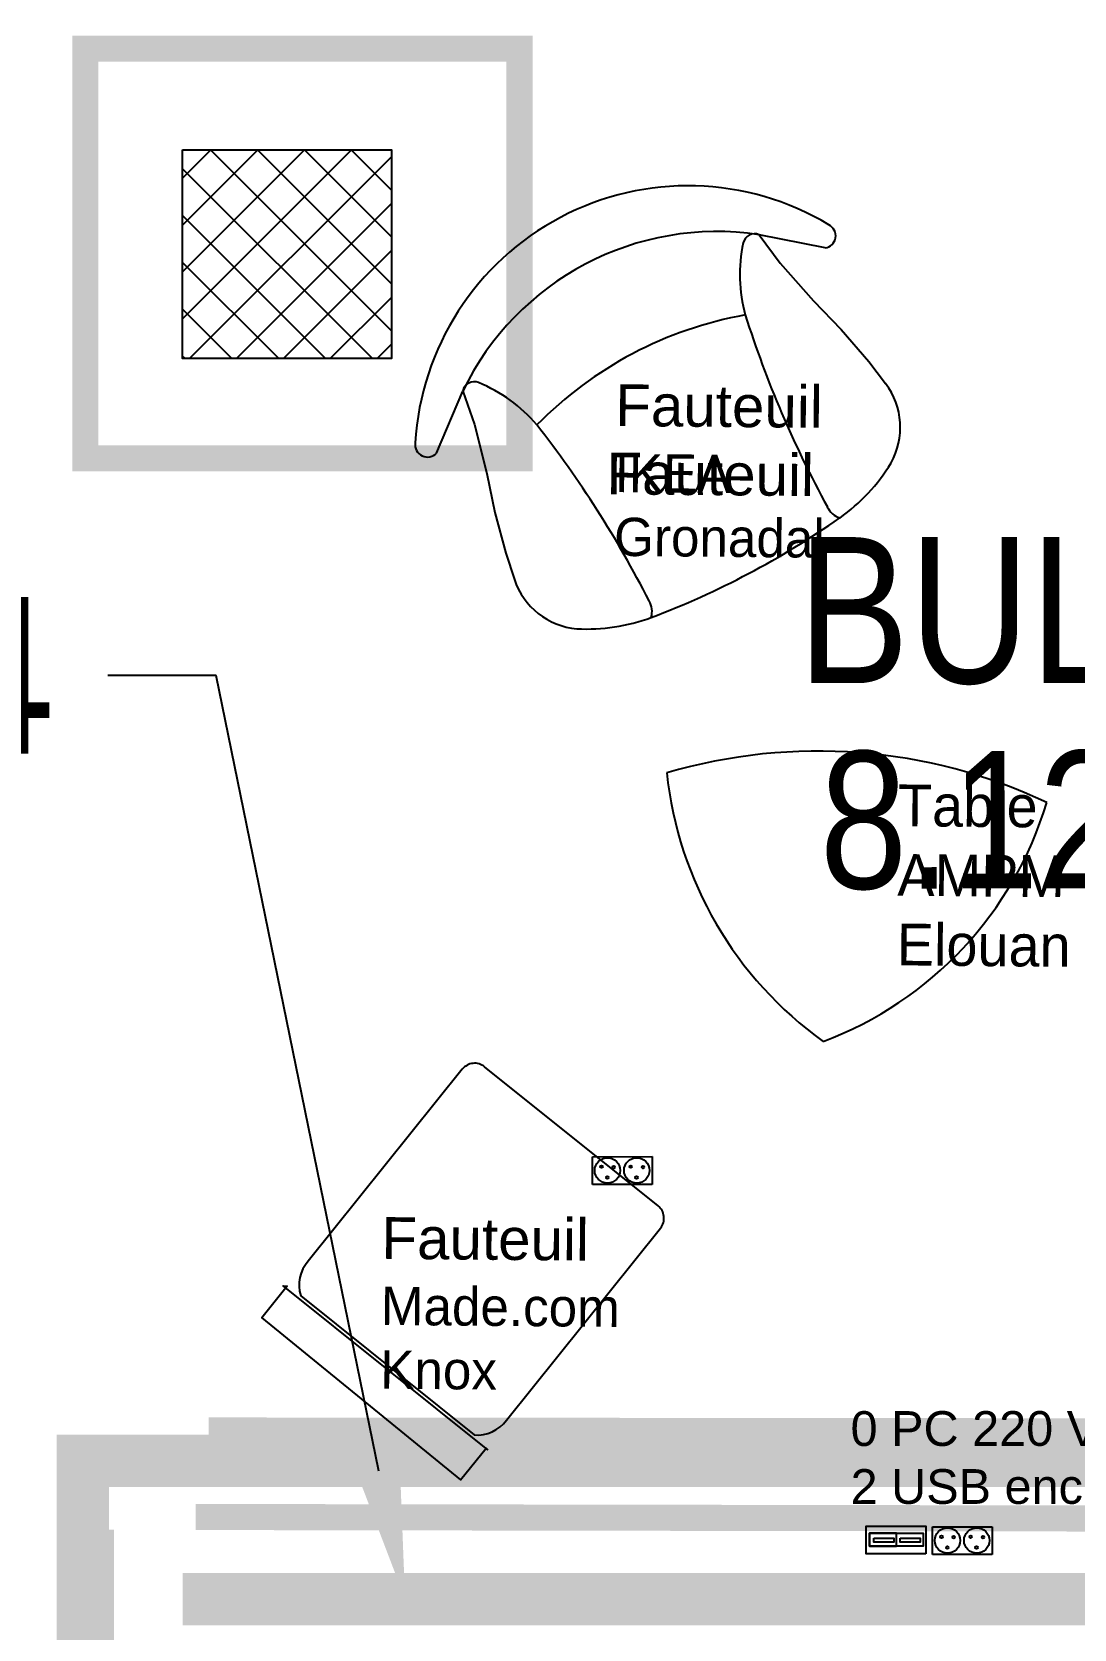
# Model space of a CAD drawing. Extents: x -27 to 25.3, y -8.5 to 57.5.
# Drawn here: x -10.041 to -8.044, y 4.26 to 7.321 of the extents above; entities that cross this region are included whole.
import ezdxf
from ezdxf import colors
from ezdxf.entities.mleader import LeaderData, LeaderLine
from ezdxf.math import Vec2, Vec3

# ---------------------------------------------------------------- set-up
doc = ezdxf.new("R2010")
doc.units = 0
doc.header["$LTSCALE"] = 0.002
for name, pattern in [('AXES2', [28.575, 19.05, -3.175, 3.175, -3.175]), ('CACHE', [0.375, 0.25, -0.125]), ('CACHE2', [4.7625, 3.175, -1.5875])]:
    doc.linetypes.add(name, pattern=pattern)
for name, color, linetype in [('02-CLOISON_HACH MACONNERIE', 6, 'Continuous'), ('_ANNO-CONCEPT-T', 7, 'Continuous'), ('A-legende', 7, 'Continuous'), ('A-mobilier', 252, 'Continuous'), ('A-texte', 7, 'Continuous')]:
    doc.layers.add(name, color=color, linetype=linetype)
for name, color, linetype, true_color in [('04-MOBILIER', 1, 'Continuous', 0xff0000), ('A-cote', 7, 'Continuous', 0x425746), ('A-Détails', 7, 'Continuous', 0x00a500), ('A-placo', 30, 'Continuous', 0xff7f00), ('A-signalétique', 7, 'Continuous', 0x666666), ('CONST MOB', 40, 'Continuous', 0xffbf00)]:
    doc.layers.add(name, color=color, linetype=linetype, true_color=true_color)
doc.layers.add('plafond', color=5, linetype='Continuous', lineweight=25, true_color=0x0000ff)
doc.styles.get("Standard").update_dxf_attribs({"font": 'ARIALN.TTF'})
doc.styles.add('Y_TXT_COT', font='arial.ttf', dxfattribs={"height": 0.2})

# ---------------------------------------------------------------- blocks, each defined once
blk = doc.blocks.new('Xref-R4-2018-11')
at = {"layer": '02-CLOISON_HACH MACONNERIE', "transparency": 33554687}
h = blk.add_hatch(dxfattribs=at)
h.set_pattern_fill('ANSI37', color=256, scale=0.02)
h.paths.add_polyline_path([(-7.0282, 0.2256), (-6.628, 0.2256), (-6.628, -0.1744), (-7.0282, -0.1744)])
blk.add_lwpolyline([(-7.0282, 0.2256), (-6.628, 0.2256), (-6.628, -0.1744), (-7.0282, -0.1744)], close=True)
blk = doc.blocks.new('PCD-1.10')
at = {"color": 0}
for p, q in [((0, 0), (0, 3.19)), ((0, 3.19), (6.84, 3.19)), ((6.84, 3.19), (6.84, 0)), ((6.84, 0), (0, 0))]:
    blk.add_line(p, q, dxfattribs=at)
for centre, radius in [((1.72, 1.61), 1.46), ((1.03, 2.04), 0.146), ((2.44, 1.99), 0.146), ((5.08, 1.61), 1.46), ((4.39, 2.04), 0.146), ((5.79, 1.99), 0.146), ((1.7, 0.8), 0.146), ((5.05, 0.8), 0.146)]:
    blk.add_circle(centre, radius, dxfattribs=at)
blk = doc.blocks.new('A$C3F9375E2')
at = {"layer": 'CONST MOB'}
for p, q in [((-33.92, 0.73), (-32.32, 4.24)), ((-36.01, -4.77), (-33.92, 0.73)), ((-37.7, -10.04), (-36.01, -4.77)), ((-40.12, -16.64), (-37.7, -10.04)), ((-44.95, -12.13), (-42.21, -21.09)), ((-42.21, -21.09), (-40.12, -16.64)), ((13.54, -31.1), (16.19, -28.29)), ((9.25, -35.13), (13.54, -31.1)), ((5.02, -38.68), (9.25, -35.13)), ((-0.17, -43.43), (5.02, -38.68)), ((-3.5, -47.06), (-0.17, -43.43)), ((5.83, -46.19), (-3.5, -47.06))]:
    blk.add_line(p, q, dxfattribs=at)
for centre, radius, start, end in [((-23.1, 0), 10.15, 89.2162, 155.3014), ((-24.38, -15.91), 26.1, 63.736, 86.88), ((-15.77, 7.01), 2.98, 323.5327, 9.2375), ((-66.56, -99.24), 119.49, 49.0206, 63.2784), ((-137.99, 85.95), 148.47, 315.8399, 327.0704), ((131.88, -95.06), 148.47, 145.2286, 156.4591), ((12.47, -11.93), 2.98, 103.0615, 148.7663), ((-5.47, -28.59), 26.1, 25.4189, 48.563), ((-10.04, -14.96), 38.05, 177.3714, 294.9276), ((-46.33, -13.14), 1.71, 36.0664, 182.6808), ((-46.07, -2.22), 21.12, 286.2457, 313.7161), ((10.77, 16.06), 53.94, 218.4424, 253.8565), ((8.77, -21.37), 10.15, 316.9976, 23.0828), ((-40.61, -20.94), 1.62, 185.6413, 285.8671), ((-5.26, -7.84), 39.26, 199.7259, 272.573), ((15.43, -43.47), 21.12, 158.5829, 186.0533), ((-3.96, -45.51), 1.62, 186.4319, 286.6577), ((5.42, -47.85), 1.71, 289.6181, 76.2326)]:
    blk.add_arc(centre, radius, start, end, dxfattribs=at)
blk = doc.blocks.new('A$C0E126796')
at = {"layer": '04-MOBILIER'}
blk.add_lwpolyline([(5.6728, -32.9968), (5.3405, -32.7302, 0.414214), (5.2977, -32.7349), (5.0025, -33.1028, 0.261972), (4.9882, -33.1693), (5.3205, -33.4359, 0.261972), (5.3823, -33.4075), (5.6775, -33.0395, 0.414214)], format="xyb", close=True, dxfattribs=at)
blk.add_lwpolyline([(5.3466, -33.4644), (5.3465, -33.4643), (4.9548, -33.1501), (4.9546, -33.1499), (4.9622, -33.1506), (4.9137, -33.2114), (5.2946, -33.5222), (5.3433, -33.4616)], close=True, dxfattribs=at)
at = {"layer": '04-MOBILIER', "linetype": 'Continuous'}
for centre, radius, start, end in [((5.9794, -33.1484), 1.0232, 64.6439, 106.4577), ((6.412, -32.0907), 0.7265, 186.0307, 234.4251), ((5.7427, -32.0218), 0.7044, 290.4914, 343.3429)]:
    blk.add_arc(centre, radius, start, end, dxfattribs=at)
at = {"layer": 'plafond', "linetype": 'Continuous'}
for points in [[(6.1859, -33.6639), (6.0717, -33.6639), (6.0717, -33.6107), (6.1859, -33.6107)], [(6.0781, -33.6239), (6.181, -33.6239), (6.181, -33.6493), (6.0781, -33.6493)], [(6.1296, -33.6239), (6.0781, -33.6239), (6.0781, -33.6493), (6.1296, -33.6493)], [(6.0862, -33.6335), (6.1247, -33.6335), (6.1247, -33.6412), (6.0862, -33.6412)], [(6.1367, -33.6335), (6.1752, -33.6335), (6.1752, -33.6412), (6.1367, -33.6412)]]:
    blk.add_lwpolyline(points, close=True, dxfattribs=at)
at = {"layer": 'CONST MOB', "xscale": 0.01376951398866447, "yscale": 0.01376951398866447, "zscale": 0.01376951398866447, "rotation": 241.6766080087447}
blk.add_blockref('A$C3F9375E2', (5.8463, -31.785), dxfattribs=at)
at = {"layer": 'plafond', "color": 5, "lineweight": -2, "xscale": 0.01669227516125703, "yscale": 0.01669227516125703, "zscale": 0.01669227516125703, "rotation": 0.07392321233090438}
for p in [(5.5472, -32.9559), (6.1987, -33.6652)]:
    blk.add_blockref('PCD-1.10', p, dxfattribs=at)
at = {"layer": '_ANNO-CONCEPT-T', "char_height": 0.08, "width": 1.472401, "attachment_point": 1, "rotation": 359.5012}
for s, insert in [('{\\fArial|b0|i0|c0|p34;Fauteuil\\P\\fMangal|b0|i0|c0|p2;\\H0.91667x;IKEA\\PGronadal}', (5.5913, -31.4221)), ('{\\fArial|b0|i0|c0|p34;Fauteuil}', (5.5744, -31.5529)), ('{\\fMangal|b0|i0|c0|p2;Table\\PAMPM\\PElouan}', (6.133, -32.1891)), ('{\\fArial|b0|i0|c0|p34;Fauteuil\\P\\fMangal|b0|i0|c0|p2;\\H0.91667x;Made.com\\PKnox}', (5.1432, -33.0183)), ('{\\fArial|b0|i0|c0|p34;Fauteuil\\P\\fMangal|b0|i0|c0|p2;\\H0.91667x;Made.com\\PKnox}', (5.1432, -33.0183)), ('{\\fArial|b0|i0|c0|p34;Fauteuil}', (5.1432, -33.0183))]:
    blk.add_mtext(s, dxfattribs=dict(at, insert=insert))
at = {"layer": 'plafond', "insert": (6.0417, -33.3904), "char_height": 0.08, "width": 1.472401, "attachment_point": 1, "rotation": 0.0242}
blk.add_mtext('{\\fArial|b0|i0|c0|p34;\\H0.83333x;0 PC 220 V 10/16 A + T (encastrés)\\P2 USB encastrées}', dxfattribs=at)

msp = doc.modelspace()

# ---------------------------------------------------------------- linework, layer by layer
at = {"layer": 'A-legende', "color": 5, "linetype": 'CACHE', "ltscale": 1000, "true_color": 0x1100ff, "const_width": 0.05}
msp.add_lwpolyline([(-9.9391, 7.2889), (-9.107, 7.2889), (-9.107, 6.5036), (-9.9391, 6.5036)], close=True, dxfattribs=at)
at = {"layer": 'A-legende', "color": 151, "linetype": 'CACHE', "ltscale": 1000, "true_color": 0xa4b6e5, "const_width": 0.05}
msp.add_lwpolyline([(-7.1222, 7.2365), (-7.0867, 5.0705), (-6.297, 5.0834), (-6.2803, 4.4686), (-9.7276, 4.4744), (-9.7276, 4.4744)], dxfattribs=at)
at = {"layer": 'A-legende', "color": 39, "linetype": 'CACHE2', "ltscale": 100, "true_color": 0x663d19, "const_width": 0.05}
msp.add_lwpolyline([(-7.2581, 7.2343), (-7.2204, 4.9323), (-6.4307, 4.9453), (-6.4199, 4.6371), (-9.7028, 4.6402), (-9.7028, 4.6402)], dxfattribs=at)
at = {"layer": 'A-placo', "const_width": 0.1}
msp.add_lwpolyline([(-6.2126, 4.317), (-9.7526, 4.317)], dxfattribs=at)

# ---------------------------------------------------------------- block references
at = {"ltscale": 0.01}
msp.add_blockref('Xref-R4-2018-11', (-2.7244, 6.8691), dxfattribs=at)
at = {"layer": 'A-mobilier', "color": 30, "ltscale": 0.01, "true_color": 0xff7f00}
msp.add_blockref('A$C0E126796', (-14.5144, 38.0676), dxfattribs=at)

# ---------------------------------------------------------------- texts
at = {"layer": 'A-cote', "color": 30, "insert": (-8.532, 5.942), "char_height": 0.26331, "width": 1.219524, "attachment_point": 1, "rotation": 0.0792}
msp.add_mtext('8.12m²', dxfattribs=at)
at = {"layer": 'A-texte', "ltscale": 0.1, "insert": (-8.5742, 6.3525), "char_height": 0.27988, "attachment_point": 1}
msp.add_mtext_dynamic_manual_height_columns('BULLE', width=1.401625, gutter_width=12.5, heights=[0], dxfattribs=at)

# ---------------------------------------------------------------- next in the draw order: leaders
at = {"layer": 'A-Détails'}
ml = msp.add_multileader_mtext('Standard', dxfattribs=at)
ml.set_content('DF14', color=256, style='Y_TXT_COT')
ml.set_leader_properties()
ml.build(insert=Vec2(0, 0))
ml.multileader.update_dxf_attribs({"has_text_frame": 1, "text_left_attachment_type": 2, "text_right_attachment_type": 2, "dogleg_length": 1, "arrow_head_size": 0.25})
ctx = ml.context
ctx.base_point, ctx.char_height, ctx.arrow_head_size, ctx.landing_gap_size, ctx.plane_origin = Vec3(-9.4894, 7.8621), 0.3, 0.25, 0.1, Vec3(-15.3331, 10.6599)
ctx.left_attachment, ctx.right_attachment, ctx.text_align_type = 2, 2, 2
notes = []
notes.append((ctx, [(1, (1, 1, 0), (-8.1099, 7.8621), (-1, 0), 0.2072, [(0, [(-6.9646, 6.4685)], 0, [])])]))
ctx.mtext.insert, ctx.mtext.rotation, ctx.mtext.width, ctx.mtext.defined_height, ctx.mtext.alignment, ctx.mtext.flow_direction = Vec3(-8.4172, 8.0127), 6.283185, 0.436539, 0.1999, 3, 5
ctx.mtext.has_bg_fill, ctx.mtext.bg_color, ctx.mtext.bg_scale_factor, ctx.mtext.bg_transparency, ctx.mtext.use_window_bg_color = 1, -1027028792, 1.5, 0, 1
ml = msp.add_multileader_mtext('Standard', dxfattribs=at)
ml.set_content('DF14', color=256, style='Y_TXT_COT')
ml.set_leader_properties()
ml.build(insert=Vec2(0, 0))
ml.multileader.update_dxf_attribs({"has_text_frame": 1, "text_left_attachment_type": 2, "text_right_attachment_type": 2, "dogleg_length": 1, "arrow_head_size": 0.25})
ctx = ml.context
ctx.base_point, ctx.char_height, ctx.arrow_head_size, ctx.landing_gap_size, ctx.plane_origin = Vec3(-11.068, 6.0871), 0.3, 0.25, 0.1, Vec3(-16.9117, 8.8848)
ctx.left_attachment, ctx.right_attachment, ctx.text_align_type = 2, 2, 2
notes.append((ctx, [(1, (1, 1, 0), (-9.6885, 6.0871), (-1, 0), 0.2072, [(0, [(-9.3263, 4.317)], 0, [])])]))
ctx.mtext.insert, ctx.mtext.rotation, ctx.mtext.width, ctx.mtext.defined_height, ctx.mtext.alignment, ctx.mtext.flow_direction = Vec3(-9.9957, 6.2377), 6.283185, 0.436539, 0.1999, 3, 5
ctx.mtext.has_bg_fill, ctx.mtext.bg_color, ctx.mtext.bg_scale_factor, ctx.mtext.bg_transparency, ctx.mtext.use_window_bg_color = 1, -1027028792, 1.5, 0, 1
for ctx, leaders in notes:
    for number, flags, end, landing, length, lines in leaders:
        leader = LeaderData()
        leader.index, (leader.has_last_leader_line, leader.has_dogleg_vector, leader.attachment_direction) = number, flags
        leader.last_leader_point, leader.dogleg_vector, leader.dogleg_length = Vec3(end), Vec3(landing), length
        for number, points, colour, breaks in lines:
            line = LeaderLine()
            line.index, line.vertices, line.color, line.breaks = number, Vec3.list(points), colors.encode_raw_color(colour), breaks
            leader.lines.append(line)
        ctx.leaders.append(leader)

# ---------------------------------------------------------------- next in the draw order: linework, layer by layer
at = {"layer": 'A-legende', "color": 151, "linetype": 'CACHE', "ltscale": 1000, "true_color": 0xa4b6e5, "const_width": 0.05}
msp.add_lwpolyline([(-9.9088, 4.4504), (-9.9088, 4.1424), (-6.601, 4.1424)], dxfattribs=at)
at = {"layer": 'A-signalétique', "color": 253, "linetype": 'AXES2', "ltscale": 50, "true_color": 0x999999, "const_width": 0.1}
msp.add_lwpolyline([(-0.5309, 7.2274), (-7.193, 7.2274), (-7.193, 4.582), (-9.9436, 4.582), (-9.9436, 4.087), (-6.3739, 4.087)], dxfattribs=at)

doc.saveas('drawing.dxf')
